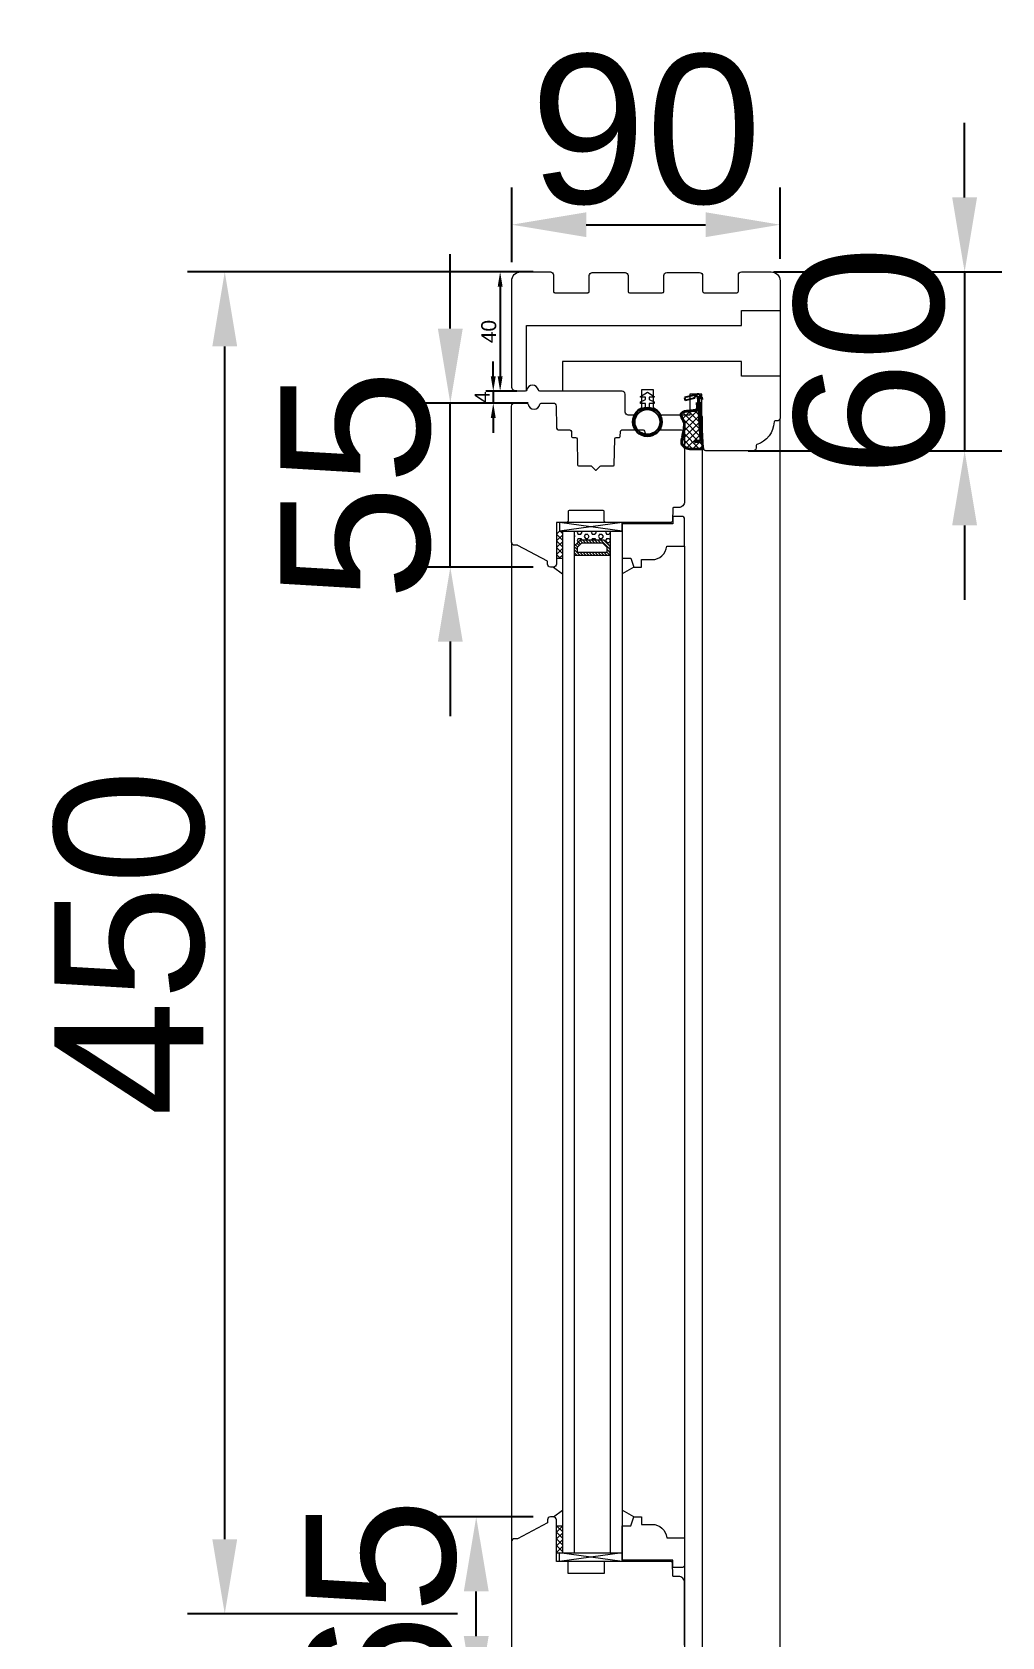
# Model space of a CAD drawing. Header units: millimetres. Extents: x 0 to 182016, y 11 to 3710.
# Drawn here: x 68594 to 68919, y 2219 to 2758 of the extents above; entities that cross this region are included whole.
import ezdxf

# ---------------------------------------------------------------- set-up
doc = ezdxf.new("R2010")
doc.units = ezdxf.units.MM
for name, color, linetype, lineweight in [('Matmenys', 10, 'Continuous', 20), ('OTHER', 251, 'Continuous', 13), ('Stakta', 7, 'Continuous', 25), ('Testinės profilio linijos', 7, 'Continuous', 5)]:
    doc.layers.add(name, color=color, linetype=linetype, lineweight=lineweight)
doc.layers.add('Stiklo paketas', color=7, linetype='Continuous')
doc.styles.get("Standard").update_dxf_attribs({"font": 'arial.ttf'})
doc.dimstyles.new('2', dxfattribs={"dimscale": 2, "dimtxt": 2.5, "dimasz": 2.5, "dimexe": 1.25, "dimexo": 0.625, "dimtad": 1, "dimtxsty": 'Standard', "dimcen": 2.5, "dimadec": 0, "dimazin": 0, "dimtfac": 1, "dimtmove": 0, "dimatfit": 3, "dimfxl": 1, "dimarcsym": 0})
doc.dimstyles.new('Padidinti matmenys', dxfattribs={"dimscale": 10, "dimtxt": 5, "dimasz": 2.5, "dimexe": 1.25, "dimexo": 0.625, "dimtad": 1, "dimdec": 1, "dimtxsty": 'Standard', "dimcen": 2.5, "dimadec": 0, "dimazin": 0, "dimtfac": 1, "dimtdec": 1, "dimtmove": 0, "dimatfit": 3, "dimfxl": 1, "dimarcsym": 0})

# ---------------------------------------------------------------- blocks, each defined once
blk = doc.blocks.new('*D1622')
at = {"layer": 'Defpoints', "color": 0, "transparency": 16777216}
for p in [(68763.5, 2677.19), (68751.14, 2637.19), (68758, 2637.19)]:
    blk.add_point(p, dxfattribs=at)
at = {"layer": 'Matmenys', "color": 0, "lineweight": -2, "transparency": 16777216}
for p, q in [((68762.25, 2677.19), (68748.64, 2677.19)), ((68751.14, 2672.19), (68751.14, 2642.19)), ((68756.75, 2637.19), (68748.64, 2637.19))]:
    blk.add_line(p, q, dxfattribs=at)
at = {"layer": 'Matmenys', "color": 0, "transparency": 16777216}
for points in [[(68750.31, 2672.19), (68751.97, 2672.19), (68751.14, 2677.19)], [(68750.31, 2642.19), (68751.97, 2642.19), (68751.14, 2637.19)]]:
    blk.add_solid(points, dxfattribs=at)
at = {"layer": 'Matmenys', "color": 0, "lineweight": 5, "transparency": 16777216, "insert": (68747.34, 2657.19), "char_height": 5, "attachment_point": 5, "rotation": 90}
blk.add_mtext('40', dxfattribs=at)
blk = doc.blocks.new('*D1623')
at = {"color": 0, "lineweight": -2, "transparency": 16777216}
for p, q in [((68906.87, 2702.19), (68906.87, 2727.19)), ((68842.75, 2677.19), (68919.37, 2677.19)), ((68906.87, 2677.19), (68906.87, 2617.19)), ((68834.25, 2617.19), (68919.37, 2617.19)), ((68906.87, 2592.19), (68906.87, 2567.19))]:
    blk.add_line(p, q, dxfattribs=at)
at = {"color": 0, "transparency": 16777216}
for points in [[(68902.7, 2702.19), (68911.03, 2702.19), (68906.87, 2677.19)], [(68902.7, 2592.19), (68911.03, 2592.19), (68906.87, 2617.19)]]:
    blk.add_solid(points, dxfattribs=at)
at = {"layer": 'Defpoints', "color": 0, "transparency": 16777216}
for p in [(68836.5, 2677.19), (68828, 2617.19), (68906.87, 2617.19)]:
    blk.add_point(p, dxfattribs=at)
at = {"color": 0, "lineweight": 5, "transparency": 16777216, "insert": (68875.09, 2647.19), "char_height": 50, "attachment_point": 5, "rotation": 90}
blk.add_mtext('60', dxfattribs=at)
blk = doc.blocks.new('*D1624')
at = {"color": 0, "lineweight": -2, "transparency": 16777216}
for p, q in [((68734.43, 2658.19), (68734.43, 2683.19)), ((68760.5, 2633.19), (68721.93, 2633.19)), ((68734.43, 2578.19), (68734.43, 2633.19)), ((68762.25, 2578.19), (68721.93, 2578.19)), ((68734.43, 2553.19), (68734.43, 2528.19))]:
    blk.add_line(p, q, dxfattribs=at)
at = {"color": 0, "transparency": 16777216}
for points in [[(68730.26, 2658.19), (68738.59, 2658.19), (68734.43, 2633.19)], [(68730.26, 2553.19), (68738.59, 2553.19), (68734.43, 2578.19)]]:
    blk.add_solid(points, dxfattribs=at)
at = {"layer": 'Defpoints', "color": 0, "transparency": 16777216}
for p in [(68734.43, 2633.19), (68766.75, 2633.19), (68768.5, 2578.19)]:
    blk.add_point(p, dxfattribs=at)
at = {"color": 0, "lineweight": 5, "transparency": 16777216, "insert": (68702.75, 2605.69), "char_height": 50, "attachment_point": 5, "rotation": 90}
blk.add_mtext('55', dxfattribs=at)
blk = doc.blocks.new('*D1625')
at = {"color": 0, "lineweight": -2, "transparency": 16777216}
for p, q in [((68755.01, 2680.44), (68755.01, 2705.52)), ((68845.01, 2681.59), (68845.01, 2705.52)), ((68780.01, 2693.02), (68820.01, 2693.02))]:
    blk.add_line(p, q, dxfattribs=at)
at = {"color": 0, "transparency": 16777216}
for points in [[(68780.01, 2697.19), (68780.01, 2688.86), (68755.01, 2693.02)], [(68820.01, 2697.19), (68820.01, 2688.86), (68845.01, 2693.02)]]:
    blk.add_solid(points, dxfattribs=at)
at = {"layer": 'Defpoints', "color": 0, "transparency": 16777216}
for p in [(68845.01, 2693.02), (68845.01, 2675.34), (68755.01, 2674.19)]:
    blk.add_point(p, dxfattribs=at)
at = {"color": 0, "lineweight": 5, "transparency": 16777216, "insert": (68800.01, 2724.8), "char_height": 50, "attachment_point": 5}
blk.add_mtext('90', dxfattribs=at)
blk = doc.blocks.new('*D1626')
at = {"layer": 'Defpoints', "color": 0, "transparency": 16777216}
for p in [(68758, 2637.19), (68748.83, 2633.19), (68758.25, 2633.19)]:
    blk.add_point(p, dxfattribs=at)
at = {"layer": 'Matmenys', "color": 0, "lineweight": -2, "transparency": 16777216}
for p, q in [((68748.83, 2642.19), (68748.83, 2647.19)), ((68756.75, 2637.19), (68746.33, 2637.19)), ((68748.83, 2637.19), (68748.83, 2633.19)), ((68757, 2633.19), (68746.33, 2633.19)), ((68748.83, 2628.19), (68748.83, 2623.19))]:
    blk.add_line(p, q, dxfattribs=at)
at = {"layer": 'Matmenys', "color": 0, "transparency": 16777216}
for points in [[(68747.99, 2642.19), (68749.66, 2642.19), (68748.83, 2637.19)], [(68747.99, 2628.19), (68749.66, 2628.19), (68748.83, 2633.19)]]:
    blk.add_solid(points, dxfattribs=at)
at = {"layer": 'Matmenys', "color": 0, "lineweight": 5, "transparency": 16777216, "insert": (68745.08, 2635.19), "char_height": 5, "attachment_point": 5, "rotation": 90}
blk.add_mtext('4', dxfattribs=at)
blk = doc.blocks.new('*D2057')
at = {"color": 0, "lineweight": -2, "ltscale": 0.1, "transparency": 16777216}
for p, q in [((68762.25, 2259.67), (68730.62, 2259.67)), ((68743.12, 2219.67), (68743.12, 2234.67)), ((68762.25, 2194.67), (68730.62, 2194.67))]:
    blk.add_line(p, q, dxfattribs=at)
at = {"color": 0, "ltscale": 0.1, "transparency": 16777216}
for points in [[(68738.96, 2234.67), (68747.29, 2234.67), (68743.12, 2259.67)], [(68738.96, 2219.67), (68747.29, 2219.67), (68743.12, 2194.67)]]:
    blk.add_solid(points, dxfattribs=at)
at = {"layer": 'Defpoints', "color": 0, "ltscale": 0.1, "transparency": 16777216}
for p in [(68743.12, 2259.67), (68768.5, 2259.67), (68768.5, 2194.67)]:
    blk.add_point(p, dxfattribs=at)
at = {"color": 0, "ltscale": 0.1, "transparency": 16777216, "insert": (68711.34, 2227.17), "char_height": 50, "attachment_point": 5, "rotation": 90}
blk.add_mtext('65', dxfattribs=at)
blk = doc.blocks.new('*D1634')
at = {"color": 0, "lineweight": -2, "ltscale": 0.1, "transparency": 16777216}
for p, q in [((68750.76, 2677.19), (68646.3, 2677.19)), ((68658.8, 2252.17), (68658.8, 2652.19)), ((68736.87, 2227.17), (68646.3, 2227.17))]:
    blk.add_line(p, q, dxfattribs=at)
at = {"color": 0, "ltscale": 0.1, "transparency": 16777216}
for points in [[(68654.64, 2652.19), (68662.97, 2652.19), (68658.8, 2677.19)], [(68654.64, 2252.17), (68662.97, 2252.17), (68658.8, 2227.17)]]:
    blk.add_solid(points, dxfattribs=at)
at = {"layer": 'Defpoints', "color": 0, "ltscale": 0.1, "transparency": 16777216}
for p in [(68658.8, 2677.19), (68757.01, 2677.19), (68743.12, 2227.17)]:
    blk.add_point(p, dxfattribs=at)
at = {"color": 0, "ltscale": 0.1, "transparency": 16777216, "insert": (68627.03, 2452.18), "char_height": 50, "attachment_point": 5, "rotation": 90}
blk.add_mtext('450', dxfattribs=at)

msp = doc.modelspace()

# ---------------------------------------------------------------- hatches: boundary and pattern name
at = {"lineweight": 0, "ltscale": 0.5}
h = msp.add_hatch(dxfattribs=at)
h.set_pattern_fill('ANSI37', color=256, scale=0.5, style=0)
h.set_pattern_definition([(45, (68769.9984, 2593.6922), (-1.12253, 1.12253), []), (135, (68769.9984, 2593.6922), (-1.12253, -1.12253), [])])
h.paths.add_polyline_path([(68771.9984311, 2581.1922216), (68771.9984311, 2590.1922216), (68769.9984311, 2590.1922216), (68769.9984311, 2581.1922216)])
at = {"lineweight": 0}
h = msp.add_hatch(dxfattribs=at)
h.set_pattern_fill('HEX', color=256, scale=0.25, style=0)
h.set_pattern_definition([(360, (55868.5894, 20937.4632), (-7e-16, -1.374815), [0.79375, -1.5875]), (240, (55868.5894, 20937.4632), (-1.190624716, 0.6874075), [0.79375, -1.5875]), (300, (55869.3832, 20937.4632), (-1.190624716, -0.6874075), [0.79375, -1.5875])])
h.paths.add_polyline_path([(68775.9977221, 2590.1922216), (68775.9977221, 2585.1922216), (68777.9977221, 2587.1922216), (68785.9977221, 2587.1922216), (68787.9977221, 2585.1922216), (68787.9984311, 2590.1922216)])
h = msp.add_hatch(dxfattribs=at)
h.set_pattern_fill('JIS_WOOD', color=256, style=0)
h.set_pattern_definition([(315, (55868.5894, 20937.46325), (-0.5, -0.5), [])])
h.paths.add_polyline_path([(68785.9977221, 2587.1922216), (68777.9977221, 2587.1922216), (68775.9977221, 2585.1922216), (68775.9977221, 2582.1922216), (68788.0343046, 2582.1744882), (68787.9977221, 2585.1922216)])
h.paths.add_polyline_path([(68778.4119356, 2586.1922216), (68785.5835085, 2586.1922216), (68786.9977221, 2584.7780081), (68786.9977221, 2583.1922216), (68776.9977221, 2583.1922216), (68776.9977221, 2584.7780081)], flags=16)
at = {"lineweight": 0, "ltscale": 0.5}
h = msp.add_hatch(dxfattribs=at)
h.set_pattern_fill('ANSI37', color=256, scale=0.5, style=0)
h.set_pattern_definition([(45, (68769.9984, 1203.8163), (-1.122532, 1.122532), []), (135, (68769.9984, 1203.8163), (-1.122532, -1.122532), [])])
h.paths.add_polyline_path([(68771.9984316, 2256.6690019), (68771.9984316, 2247.6690019), (68769.9984316, 2247.6690019), (68769.9984316, 2256.6690019)])
at = {"layer": 'Matmenys'}
h = msp.add_hatch(dxfattribs=at)
h.set_pattern_fill('ANSI37', color=252, scale=0.5, angle=-180, style=0)
h.set_pattern_definition([(225, (-86850.2977, -1097988.8803), (1.1225320151, -1.1225320151), []), (315, (-86850.2977, -1097988.8803), (1.1225320151, 1.1225320151), [])])
edge = h.paths.add_edge_path()
edge.add_arc((68818.118161, 2620.7063735), 0.1, 273.589345612, 363.589345612, ccw=False)
edge.add_line((68818.1244215, 2620.6065696), (68816.5767357, 2620.5094864))
edge.add_arc((68816.592387, 2620.2599768), 0.25, 93.589345612, 273.589345612)
edge.add_line((68816.6080382, 2620.0104672), (68818.6547432, 2620.1388529))
edge.add_arc((68818.6484827, 2620.2386567), 0.1, 273.589345612, 363.589345619)
edge.add_line((68818.7482865, 2620.2449172), (68818.8239295, 2620.2496622))
edge.add_line((68818.8239295, 2620.2496622), (68818.9482439, 2618.2678613))
edge.add_spline(control_points=[(68818.9482439, 2618.2678613), (68818.9364415, 2618.1887028), (68818.925266, 2618.1187111), (68818.9034721, 2618.0349603), (68818.8940862, 2618.011396), (68818.8813914, 2617.987513), (68818.8751421, 2617.9794534), (68818.8495533, 2617.9549655), (68818.8203163, 2617.9360727), (68818.7159965, 2617.9023693), (68818.6430643, 2617.8892474), (68818.3900813, 2617.8695452), (68818.1762471, 2617.8800435), (68817.7337687, 2617.8993717), (68817.5144398, 2617.9038471), (68817.0945489, 2617.9049232), (68816.8914628, 2617.9018913), (68816.3012555, 2617.8891808), (68815.9332053, 2617.8760044), (68815.1800239, 2617.8762661), (68814.8032741, 2617.8947624), (68814.2101696, 2617.9979488), (68813.9825986, 2618.0578428), (68813.5854974, 2618.2108784), (68813.4137098, 2618.2936278), (68813.072542, 2618.497628), (68812.9063394, 2618.6177428), (68812.6151796, 2618.8851879), (68812.4915996, 2619.0328616), (68812.3318809, 2619.3140461), (68812.284327, 2619.4493424), (68812.224722, 2619.7506412), (68812.2140187, 2619.9142412), (68812.2277626, 2620.498838), (68812.3225168, 2620.9627536), (68812.494259, 2621.8552497), (68812.5779536, 2622.2823299), (68812.7891399, 2623.3606785), (68812.922874, 2624.0187291), (68813.0478, 2625.011831), (68813.0782939, 2625.3154322), (68813.1026293, 2625.9374758), (68813.0950886, 2626.2533798), (68813.0102043, 2626.8025881), (68812.9488656, 2627.0386715), (68812.7764053, 2627.4393229), (68812.6815568, 2627.5979554), (68812.4972884, 2627.8966142), (68812.4074309, 2628.0380715), (68812.2513478, 2628.3398543), (68812.1813777, 2628.5049071), (68812.0616465, 2628.8700288), (68812.0186439, 2629.0709789), (68811.9947452, 2629.4103955), (68812.007951, 2629.552381), (68812.0679903, 2629.7476017), (68812.1047305, 2629.8129295), (68812.2132796, 2629.9396528), (68812.2853457, 2629.9988307), (68812.5494333, 2630.1559082), (68812.7905416, 2630.2374079), (68813.3409526, 2630.3540252), (68813.6491477, 2630.3905567), (68814.2453655, 2630.4438282), (68814.5329165, 2630.4630506), (68815.0634063, 2630.5064101), (68815.3116648, 2630.5285463), (68815.7164671, 2630.5647606), (68815.8738704, 2630.578847), (68816.1978028, 2630.6069691), (68816.3761201, 2630.6220052), (68816.6789871, 2630.6902902), (68816.7968091, 2630.7259252), (68817.0092879, 2630.821522), (68817.1032027, 2630.8746689), (68817.2483964, 2630.9933096), (68817.3034146, 2631.0489319), (68817.3925065, 2631.1726991), (68817.4253859, 2631.2363261), (68817.4735541, 2631.3551902), (68817.4904354, 2631.4122672), (68817.5163793, 2631.5128476), (68817.5260968, 2631.5572432), (68817.5351328, 2631.5982395)], knot_values=[0, 0, 0, 0, 0.2245066002, 0.2245066002, 0.377043448, 0.377043448, 0.5295802957, 0.5295802957, 0.8082977366, 0.8082977366, 1.0870151774, 1.0870151774, 1.6244414062, 1.6244414062, 2.161867635, 2.161867635, 2.6992938638, 2.6992938638, 3.7741463214, 3.7741463214, 5.0334406395, 5.0334406395, 5.8656302806, 5.8656302806, 6.5060139406, 6.5060139406, 7.1463976006, 7.1463976006, 7.7996240151, 7.7996240151, 8.3563201169, 8.3563201169, 8.9130162187, 8.9130162187, 10.239934143, 10.239934143, 11.5668520673, 11.5668520673, 13.5970761059, 13.5970761059, 14.4582175179, 14.4582175179, 15.3193589298, 15.3193589298, 15.9856015553, 15.9856015553, 16.5061017172, 16.5061017172, 17.0266018791, 17.0266018791, 17.547102041, 17.547102041, 18.1672448488, 18.1672448488, 18.7176261004, 18.7176261004, 19.1465766047, 19.1465766047, 19.5755271091, 19.5755271091, 20.3898249977, 20.3898249977, 21.2041228863, 21.2041228863, 21.9655448497, 21.9655448497, 22.7269668131, 22.7269668131, 23.2229068178, 23.2229068178, 23.7188468224, 23.7188468224, 24.0184411081, 24.0184411081, 24.2549295987, 24.2549295987, 24.4119994701, 24.4119994701, 24.5501072405, 24.5501072405, 24.6882150108, 24.6882150108, 24.8099116426, 24.8099116426, 24.8099116426, 24.8099116426], degree=3, periodic=0)
edge.add_line((68817.5351328, 2631.5982395), (68818.2179648, 2620.712634))

# ---------------------------------------------------------------- linework, layer by layer
for p, q in [((68817.2557661, 2636.0518615), (68812.9086756, 2635.068415)), ((68812.9086756, 2635.068415), (68813.1293305, 2634.093063)), ((68816.349337, 2634.8215282), (68813.1293305, 2634.093063)), ((68817.2874727, 2635.546399), (68816.2390096, 2635.3092042)), ((68816.2390096, 2635.3092042), (68816.349337, 2634.8215282)), ((68817.7455463, 2636.2304498), (68817.2465271, 2636.1991474)), ((68817.2465271, 2636.1991474), (68817.2557661, 2636.0518615)), ((68817.2874727, 2635.546399), (68818.2179648, 2620.712634)), ((68818.812011, 2635.2001086), (68817.7455463, 2636.2304498)), ((68817.7911664, 2635.5031811), (68818.7482865, 2620.2449172)), ((68818.858909, 2634.4524679), (68817.7911664, 2635.5031811)), ((68818.812011, 2635.2001086), (68818.858909, 2634.4524679)), ((68818.1244215, 2620.6065696), (68816.5767357, 2620.5094864)), ((68818.6547432, 2620.1388529), (68816.6080382, 2620.0104672)), ((68818.7482865, 2620.2449172), (68818.8239295, 2620.2496622))]:
    msp.add_line(p, q)
at = {"color": 1}
for p, q in [((68817.2421646, 2631.6628123), (68817.1317351, 2633.4232636)), ((68818.9482439, 2618.2678613), (68817.9925866, 2633.502806)), ((68819.2449639, 2618.223621), (68818.2836692, 2633.5484365))]:
    msp.add_line(p, q, dxfattribs=at)
at = {"lineweight": 0}
for p, q in [((68791.9977221, 2590.1922216), (68770.9977221, 2593.1922216)), ((68791.9977221, 2593.1922216), (68770.9977221, 2590.1922216)), ((68768.9984311, 2578.1922216), (68771.9984311, 2575.9055565)), ((68769.9984311, 2581.1922216), (68771.9984311, 2581.1922216)), ((68795.9984311, 2578.1922216), (68791.9984311, 2575.9055565)), ((68768.9984316, 2259.6690019), (68771.9984316, 2261.955667)), ((68795.9984316, 2259.6690019), (68791.9984316, 2261.955667)), ((68769.9984316, 2256.6690019), (68771.9984316, 2256.6690019)), ((68769.9984316, 2247.6690019), (68772.9984316, 2247.6690019)), ((68791.9977225, 2247.6690019), (68770.9977225, 2244.6690019)), ((68791.9977225, 2244.6690019), (68770.9977225, 2247.6690019))]:
    msp.add_line(p, q, dxfattribs=at)
at = {"lineweight": 9}
for p, q in [((68771.9984311, 2590.1921365), (68771.9984311, 2247.6690019)), ((68775.9984311, 2590.1921365), (68775.9984311, 2247.6690019)), ((68787.9984311, 2590.1921365), (68787.9984311, 2247.6690019)), ((68791.9984311, 2590.1921365), (68791.9984311, 2247.6690019)), ((68812.9984311, 2585.1922216), (68812.9984311, 1402.9617728))]:
    msp.add_line(p, q, dxfattribs=at)
at = {"lineweight": 5}
msp.add_lwpolyline([(68760.0069941, 2637.1922216), (68760.0069941, 2659.1922216), (68832.0071961, 2659.1922216), (68832.0071961, 2664.1922216), (68845.0071961, 2664.1922216), (68845.0071961, 2642.1922216), (68832.0071961, 2642.1922216), (68832.0071961, 2647.1922216), (68772.0069941, 2647.1922216), (68772.0069941, 2637.1922216)], dxfattribs=at)
at = {"lineweight": 0}
for points in [[(68806.9984311, 2585.1922216), (68812.9984311, 2585.1922216), (68812.9984311, 2594.1922216, 0.4142135624), (68811.9984311, 2595.1922216), (68808.9984311, 2595.1922216), (68808.9984311, 2592.6922216), (68791.9984311, 2592.6922216), (68791.9984311, 2581.1922216), (68794.9984311, 2581.1922216), (68795.9984311, 2578.1922216), (68798.4984311, 2578.1922216), (68798.4984311, 2580.6922216), (68802.0234939, 2580.6922216, 0.3851703882), (68806.9984311, 2585.1922216)], [(68806.9984316, 2252.6690019), (68812.9984316, 2252.6690019), (68812.9984316, 2243.6690019, -0.4142135624), (68811.9984316, 2242.6690019), (68808.9984316, 2242.6690019), (68808.9984316, 2245.1690019), (68791.9984316, 2245.1690019), (68791.9984316, 2256.6690019), (68794.9984316, 2256.6690019), (68795.9984316, 2259.6690019), (68798.4984316, 2259.6690019), (68798.4984316, 2257.1690019), (68802.0234944, 2257.1690019, -0.3851703882), (68806.9984316, 2252.6690019)]]:
    msp.add_lwpolyline(points, format="xyb", dxfattribs=at)
for points in [[(68791.9977221, 2593.1922216), (68770.9977221, 2593.1922216), (68770.9977221, 2590.1922216), (68791.9977221, 2590.1922216)], [(68785.9977221, 2587.1922216), (68777.9977221, 2587.1922216), (68775.9977221, 2585.1922216), (68775.9977221, 2582.1922216), (68787.9977221, 2582.1922216), (68787.9977221, 2585.1922216)], [(68785.5835085, 2586.1922216), (68778.4119356, 2586.1922216), (68776.9977221, 2584.7780081), (68776.9977221, 2583.1922216), (68786.9977221, 2583.1922216), (68786.9977221, 2584.7780081)], [(68791.9977225, 2244.6690019), (68770.9977225, 2244.6690019), (68770.9977225, 2247.6690019), (68791.9977225, 2247.6690019)]]:
    msp.add_lwpolyline(points, close=True, dxfattribs=at)
at = {"color": 18, "linetype": 'ByBlock', "true_color": 0x000000}
for radius in [4.85, 4.25]:
    msp.add_circle((68800.4973656, 2626.8661488), radius, dxfattribs=at)
for centre, radius, start, end in [((68816.592387, 2620.2599768), 0.25, 93.589345611, 273.589345611), ((68818.118161, 2620.7063735), 0.1, 273.589345611, 3.589345609), ((68818.6484827, 2620.2386567), 0.1, 273.589345611, 3.589345609)]:
    msp.add_arc(centre, radius, start, end)
at = {"color": 1}
msp.add_spline([(68819.2449639, 2618.223621), (68819.1544672, 2617.8621207), (68817.8806087, 2617.5925798), (68813.1882357, 2618.0809691), (68812.0982295, 2619.1241669), (68812.0796131, 2621.2876388), (68812.409987, 2622.9856786), (68812.7569033, 2625.1511195), (68812.5574745, 2627.1878411), (68812.0813056, 2628.0160859), (68811.8010422, 2629.870626), (68814.5132207, 2630.7630719), (68815.9920964, 2630.8902395), (68816.6793642, 2631.0082108), (68817.1212496, 2631.3104165), (68817.2421646, 2631.6628123)], degree=3, dxfattribs=at)
msp.add_open_spline([(68818.9482439, 2618.2678613), (68818.9364415, 2618.1887028), (68818.925266, 2618.1187111), (68818.9034721, 2618.0349603), (68818.8940862, 2618.011396), (68818.8813914, 2617.987513), (68818.8751421, 2617.9794534), (68818.8495533, 2617.9549655), (68818.8203163, 2617.9360727), (68818.7159965, 2617.9023693), (68818.6430643, 2617.8892474), (68818.3900813, 2617.8695452), (68818.1762471, 2617.8800435), (68817.7337687, 2617.8993717), (68817.5144398, 2617.9038471), (68817.0945489, 2617.9049232), (68816.8914628, 2617.9018913), (68816.3012555, 2617.8891808), (68815.9332053, 2617.8760044), (68815.1800239, 2617.8762661), (68814.8032741, 2617.8947624), (68814.2101696, 2617.9979488), (68813.9825986, 2618.0578428), (68813.5854974, 2618.2108784), (68813.4137098, 2618.2936278), (68813.072542, 2618.497628), (68812.9063394, 2618.6177428), (68812.6151796, 2618.8851879), (68812.4915996, 2619.0328616), (68812.3318809, 2619.3140461), (68812.284327, 2619.4493424), (68812.224722, 2619.7506412), (68812.2140187, 2619.9142412), (68812.2277626, 2620.498838), (68812.3225168, 2620.9627536), (68812.494259, 2621.8552497), (68812.5779536, 2622.2823299), (68812.7891399, 2623.3606785), (68812.922874, 2624.0187291), (68813.0478, 2625.011831), (68813.0782939, 2625.3154322), (68813.1026293, 2625.9374758), (68813.0950886, 2626.2533798), (68813.0102043, 2626.8025881), (68812.9488656, 2627.0386715), (68812.7764053, 2627.4393229), (68812.6815568, 2627.5979554), (68812.4972884, 2627.8966142), (68812.4074309, 2628.0380715), (68812.2513478, 2628.3398543), (68812.1813777, 2628.5049071), (68812.0616465, 2628.8700288), (68812.0186439, 2629.0709789), (68811.9947452, 2629.4103955), (68812.007951, 2629.552381), (68812.0679903, 2629.7476017), (68812.1047305, 2629.8129295), (68812.2132796, 2629.9396528), (68812.2853457, 2629.9988307), (68812.5494333, 2630.1559082), (68812.7905416, 2630.2374079), (68813.3409526, 2630.3540252), (68813.6491477, 2630.3905567), (68814.2453655, 2630.4438282), (68814.5329165, 2630.4630506), (68815.0634063, 2630.5064101), (68815.3116648, 2630.5285463), (68815.7164671, 2630.5647606), (68815.8738704, 2630.578847), (68816.1978028, 2630.6069691), (68816.3761201, 2630.6220052), (68816.6789871, 2630.6902902), (68816.7968091, 2630.7259252), (68817.0092879, 2630.821522), (68817.1032027, 2630.8746689), (68817.2483964, 2630.9933096), (68817.3034146, 2631.0489319), (68817.3925065, 2631.1726991), (68817.4253859, 2631.2363261), (68817.4735541, 2631.3551902), (68817.4904354, 2631.4122672), (68817.5163793, 2631.5128476), (68817.5260968, 2631.5572432), (68817.5351328, 2631.5982395)], degree=3, knots=[0, 0, 0, 0, 0.2245066002, 0.2245066002, 0.377043448, 0.377043448, 0.5295802957, 0.5295802957, 0.8082977366, 0.8082977366, 1.0870151774, 1.0870151774, 1.6244414062, 1.6244414062, 2.161867635, 2.161867635, 2.6992938638, 2.6992938638, 3.7741463214, 3.7741463214, 5.0334406395, 5.0334406395, 5.8656302806, 5.8656302806, 6.5060139406, 6.5060139406, 7.1463976006, 7.1463976006, 7.7996240151, 7.7996240151, 8.3563201169, 8.3563201169, 8.9130162187, 8.9130162187, 10.239934143, 10.239934143, 11.5668520673, 11.5668520673, 13.5970761059, 13.5970761059, 14.4582175179, 14.4582175179, 15.3193589298, 15.3193589298, 15.9856015553, 15.9856015553, 16.5061017172, 16.5061017172, 17.0266018791, 17.0266018791, 17.547102041, 17.547102041, 18.1672448488, 18.1672448488, 18.7176261004, 18.7176261004, 19.1465766047, 19.1465766047, 19.5755271091, 19.5755271091, 20.3898249977, 20.3898249977, 21.2041228863, 21.2041228863, 21.9655448497, 21.9655448497, 22.7269668131, 22.7269668131, 23.2229068178, 23.2229068178, 23.7188468224, 23.7188468224, 24.0184411081, 24.0184411081, 24.2549295987, 24.2549295987, 24.4119994701, 24.4119994701, 24.5501072405, 24.5501072405, 24.6882150108, 24.6882150108, 24.8099116426, 24.8099116426, 24.8099116426, 24.8099116426], dxfattribs=at)
at = {"layer": 'OTHER'}
msp.add_lwpolyline([(68799.8873395, 2631.6693587), (68799.8873395, 2633.0852675), (68798.2420581, 2633.0852675), (68798.2420581, 2633.6109496), (68799.8873395, 2634.3542906), (68799.8873395, 2635.1469103), (68798.2420581, 2635.1469103), (68798.2420581, 2635.3658011), (68800.4973656, 2636.8686823), (68802.7526732, 2635.3658011), (68802.7526732, 2635.1469103), (68801.1073918, 2635.1469103), (68801.1073918, 2634.3542906), (68802.7526732, 2633.6109496), (68802.7526732, 2633.0852675), (68801.1073918, 2633.0852675), (68801.1073918, 2631.6693587)], dxfattribs=at)
at = {"layer": 'Stakta', "color": 18, "lineweight": 5, "true_color": 0x000000}
for points in [[(68805.3105376, 2629.1922216, -0.2720281141), (68804.8737734, 2629.4488352, 0.164173551), (68802.5061306, 2631.5975463), (68802.5061306, 2637.6922216), (68798.5061306, 2637.6922216), (68798.5061306, 2631.5975463, 0.164173551), (68796.1384878, 2629.4488352, -0.2720281141), (68795.7017235, 2629.1922216), (68794.0683223, 2629.1922216, -0.4116598905), (68793.0683603, 2630.1834951), (68793.0158468, 2636.2009482, 0.4116598905), (68792.0158849, 2637.1922216), (68764.4566859, 2637.1922216, -0.3563939587), (68763.9667879, 2637.5922216, 0.8164965809), (68760.0476043, 2637.5922216, -0.3563939587), (68759.5577064, 2637.1922216), (68756.5071961, 2637.1922216, -0.4142135624), (68755.0071961, 2638.6922216), (68755.0071961, 2674.192222, -0.4142135624), (68758.0071961, 2677.192222), (68768.0071961, 2677.192222, -0.4142135624), (68769.0071961, 2676.192222), (68769.0071961, 2670.692222, 0.4142135624), (68769.5071961, 2670.192222), (68780.5071961, 2670.192222, 0.4142135624), (68781.0071961, 2670.692222), (68781.0071961, 2675.992222, -0.4142135624), (68782.0071961, 2676.992222), (68793.0071961, 2676.992222, -0.4142135624), (68794.0071961, 2675.992222), (68794.0071961, 2670.692222, 0.4142135624), (68794.5071961, 2670.192222), (68805.5071961, 2670.192222, 0.4142135624), (68806.0071961, 2670.692222), (68806.0071961, 2675.992222, -0.4142135624), (68807.0071961, 2676.992222), (68818.0071961, 2676.992222, -0.4142135624), (68819.0071961, 2675.992222), (68819.0071961, 2670.692222, 0.4142135624), (68819.5071961, 2670.192222), (68830.5071961, 2670.192222, 0.4142135624), (68831.0071961, 2670.692222), (68831.0071961, 2676.192222, -0.4142135624), (68832.0071961, 2677.192222), (68842.0071961, 2677.192222, -0.4142135624), (68845.0071961, 2674.192222), (68845.0071961, 2628.1922216, -0.4142135624), (68844.0071961, 2627.1922216), (68843.2978694, 2627.1922216, 0.4001549105), (68842.9982184, 2626.906687, -0.3090857966), (68837.2099351, 2619.2573763, 0.3199404334), (68837.0053053, 2618.9755532), (68836.9983931, 2618.1834951, -0.4116598905), (68835.9984312, 2617.1922216), (68820.1032297, 2617.1922216, -0.4116598905), (68819.1032678, 2618.1834951), (68819.0158468, 2628.2009482, 0.2023892741), (68818.7071961, 2628.9147788), (68818.7071961, 2636.1922216), (68814.7071961, 2636.1922216), (68814.7071961, 2629.1922216)], [(68775.3881378, 2621.6922216), (68776.4412594, 2621.6922216, -0.4091108014), (68776.9411833, 2621.2009478), (68777.093286, 2612.4869859, 0.4091108014), (68777.3932403, 2612.1922216), (68781.4170603, 2612.1922216, -0.1989123674), (68781.7706137, 2612.045775), (68783.0362991, 2610.7800896, 0.4142135624), (68783.4605632, 2610.7800896), (68784.7262486, 2612.045775, -0.1989123674), (68785.079802, 2612.1922216), (68789.103622, 2612.1922216, 0.4091108014), (68789.4035763, 2612.4869859), (68789.5556791, 2621.2009478, -0.4091108014), (68790.0556029, 2621.6922216), (68791.1087245, 2621.6922216, 0.4040262259), (68791.4085418, 2621.9817518), (68791.4688821, 2623.7096714, -0.4040262258), (68791.9685775, 2624.1922216), (68799.0489414, 2624.1922216, -0.3563939587), (68799.5388394, 2623.7922216, 0.8164965809), (68803.458023, 2623.7922216, -0.3563939587), (68803.9479209, 2624.1922216), (68811.9984312, 2624.1922216, -0.4142135624), (68812.9984312, 2623.1922216), (68812.9984312, 2600.1922216, -0.4142135624), (68810.9984312, 2598.1922216), (68809.2958245, 2598.1922216, 0.4116598905), (68808.9958359, 2597.8948396), (68808.9591222, 2593.6878584, -0.4116598905), (68808.4591412, 2593.1922216), (68786.5289942, 2593.1922216, -0.4116598905), (68786.0290133, 2593.6878584), (68786.0010264, 2596.8948396, 0.4116598905), (68785.7010378, 2597.1922216), (68774.2958245, 2597.1922216, 0.4116598905), (68773.9958359, 2596.8948396), (68773.967849, 2593.6878584, -0.4116598905), (68773.4678681, 2593.1922216), (68769.9984312, 2593.1922216), (68769.9984312, 2579.1922216, -0.4142135624), (68768.9984312, 2578.1922216), (68768.0071961, 2578.1922216, -0.4116598905), (68767.0072342, 2579.1834951), (68766.9984312, 2580.1922216), (68757.1085029, 2585.4507897, 0.1227845609), (68756.8737672, 2585.5093159), (68755.9984312, 2585.5093159, -0.4142135624), (68754.9984312, 2586.5093159), (68754.9984312, 2632.1922216, -0.4142135624), (68755.9984312, 2633.1922216), (68760.0489414, 2633.1922216, -0.3563939587), (68760.5388394, 2632.7922216, 0.8164965809), (68764.458023, 2632.7922216, -0.3563939587), (68764.9479209, 2633.1922216), (68768.9285781, 2633.1922216, -0.4116598905), (68769.9285401, 2632.2009482), (68769.9897805, 2625.1834951, 0.4116598905), (68770.9897424, 2624.1922216), (68774.5282678, 2624.1922216, -0.4040361542), (68775.0279803, 2623.7096714), (68775.0883205, 2621.9817518, 0.4040262258)]]:
    msp.add_lwpolyline(points, format="xyb", close=True, dxfattribs=at)
at = {"layer": 'Stiklo paketas', "lineweight": 5}
msp.add_lwpolyline([(68812.9984315, 2216.6690019), (68812.9984315, 2237.6690019, 0.4142135624), (68810.9984315, 2239.6690019), (68809.2958249, 2239.6690019, -0.4116598905), (68808.9958363, 2239.966384), (68808.9591225, 2244.1733652, 0.4116598905), (68808.4591416, 2244.6690019), (68785.9984315, 2244.6690019), (68785.9984315, 2240.6690019), (68773.9984315, 2240.6690019), (68773.9984315, 2244.6690019), (68769.9984315, 2244.6690019), (68769.9984315, 2258.6690019, 0.4142135624), (68768.9984315, 2259.6690019), (68767.9984315, 2259.6690019, 0.4142135624), (68766.9984315, 2258.6690019), (68766.9984315, 2257.6690019), (68756.9984315, 2252.3519076), (68755.9984315, 2252.3519076, 0.4142135624), (68754.9984315, 2251.3519076), (68754.9984315, 2203.6503757, 0.2773245441)], format="xyb", dxfattribs=at)
at = {"layer": 'Testinės profilio linijos', "lineweight": 5}
for p, q in [((68818.9984312, 1361.0302358), (68818.9984312, 2628.37824)), ((68844.9984313, 1361.1611677), (68844.9984301, 2628.0601039)), ((68754.9984317, 2586.5082462), (68754.9984311, 1400.980399))]:
    msp.add_line(p, q, dxfattribs=at)

# ---------------------------------------------------------------- dimensions: what is measured, and where the dimension line sits
at = {"color": 1, "lineweight": 5}
dim = msp.add_linear_dim(base=(68845.0071961, 2693.0237416), p1=(68755.0071961, 2674.192222), p2=(68845.0071961, 2675.3435327), dimstyle='Padidinti matmenys', dxfattribs=at)
dim.commit()
dim.dimension.update_dxf_attribs({"geometry": '*D1625', "text_midpoint": (68800.0071961, 2693.0237416), "dimtype": 160})
for base, p1, p2, picture, middle in [((68906.866415, 2617.1922216), (68836.4984312, 2677.1922216), (68827.9984312, 2617.1922216), '*D1623', (68906.866415, 2647.1922216)), ((68734.4269276, 2633.1922216), (68768.4984312, 2578.1922216), (68766.7484312, 2633.1922216), '*D1624', (68734.4269276, 2605.6922216))]:
    dim = msp.add_linear_dim(base=base, p1=p1, p2=p2, angle=90, dimstyle='Padidinti matmenys', dxfattribs=at)
    dim.commit()
    dim.dimension.update_dxf_attribs({"geometry": picture, "text_midpoint": middle, "dimtype": 160})
at = {"color": 1, "ltscale": 0.1}
dim = msp.add_linear_dim(base=(68658.8038027, 2677.1922216), p1=(68743.1230693, 2227.1690019), p2=(68757.0071961, 2677.1922216), angle=90, dimstyle='Padidinti matmenys', dxfattribs=at)
dim.commit()
dim.dimension.update_dxf_attribs({"geometry": '*D1634', "text_midpoint": (68627.0251533, 2452.1806118)})
dim = msp.add_linear_dim(base=(68743.1230693, 2259.6690019), p1=(68768.502814, 2194.6690019), p2=(68768.4984315, 2259.6690019), angle=90, dimstyle='Padidinti matmenys', dxfattribs=at)
dim.commit()
dim.dimension.update_dxf_attribs({"geometry": '*D2057', "text_midpoint": (68743.1230693, 2227.1690019), "dimtype": 160})
at = {"layer": 'Matmenys', "lineweight": 5}
for base, p1, p2, picture, middle in [((68751.1392368, 2637.1922216), (68763.4984312, 2677.1922216), (68757.9984312, 2637.1922216), '*D1622', (68751.1392368, 2657.1922216)), ((68748.8260391, 2633.1922216), (68757.9984312, 2637.1922216), (68758.2484312, 2633.1922216), '*D1626', (68748.8260391, 2635.1922216))]:
    dim = msp.add_linear_dim(base=base, p1=p1, p2=p2, angle=90, dimstyle='2', dxfattribs=at)
    dim.commit()
    dim.dimension.update_dxf_attribs({"geometry": picture, "text_midpoint": middle, "dimtype": 160})

doc.saveas('drawing.dxf')
